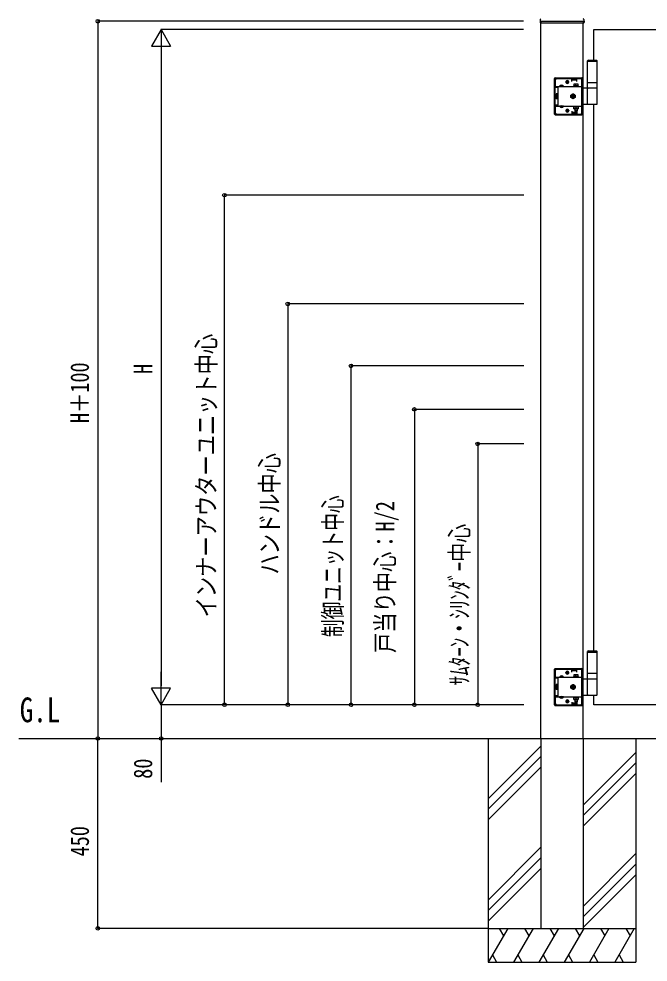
# Model space of a CAD drawing. Units: millimetres, scale not verified. Extents: x -4205 to 4205, y -2970 to 2970.
# Drawn here: x -1270 to 221, y -502 to 1733 of the extents above; entities that cross this region are included whole.
import ezdxf
from ezdxf.enums import TextEntityAlignment as Align

# ---------------------------------------------------------------- set-up
doc = ezdxf.new("R2010")
doc.units = ezdxf.units.MM
doc.header["$LTSCALE"] = 30
for name, color, linetype in [('0-2_USER1', 3, 'Continuous'), ('0-4_YKK_A1', 4, 'Continuous'), ('0-5_YKK_D', 6, 'Continuous')]:
    doc.layers.add(name, color=color, linetype=linetype)
doc.styles.add('ＭＳ ゴシック', font='')
doc.styles.get('ＭＳ ゴシック').set_extended_font_data('MS Gothic')

msp = doc.modelspace()

# ---------------------------------------------------------------- linework, layer by layer
at = {"layer": '0-4_YKK_A1'}
for p, q in [((-34.23, 1731.29), (-34.58, 1724.63)), ((-34.08, 1724.1), (69.12, 1724.1)), ((-32.48, 1727.6), (-32.48, 1724.1)), ((-32.48, 27.6), (-32.48, 1724.1)), ((67.52, 27.6), (67.52, 1724.1)), ((69.27, 1731.29), (69.62, 1724.63)), ((92.52, 1635.6), (92.52, 1707.6)), ((80.02, 1635.6), (78.02, 1633.6)), ((78.02, 1633.6), (101.02, 1633.6)), ((78.02, 1632.6), (101.02, 1632.6)), ((80.02, 1635.6), (99.02, 1635.6)), ((99.02, 1635.6), (101.02, 1633.6)), ((-0.48, 1507.6), (-0.48, 1591.6)), ((1.02, 1507.6), (1.02, 1591.6)), ((1.52, 1593.6), (64.52, 1593.6)), ((1.52, 1592.1), (64.52, 1592.1)), ((1.52, 1588.6), (1.52, 1570.3)), ((40.52, 1591.6), (4.52, 1591.6)), ((30.02, 1579.6), (30.02, 1587.6)), ((40.52, 1585.1), (40.52, 1591.6)), ((52.52, 1590.6), (40.52, 1590.6)), ((52.52, 1587.6), (40.52, 1587.6)), ((41.52, 1589.1), (41.52, 1592.1)), ((41.52, 1589.1), (51.52, 1589.1)), ((51.52, 1589.1), (51.52, 1592.1)), ((52.52, 1585.1), (52.52, 1591.6)), ((61.52, 1591.6), (52.52, 1591.6)), ((56.02, 1592.1), (56.02, 1593.6)), ((64.02, 1592.1), (64.02, 1593.6)), ((64.52, 1510.6), (64.52, 1588.6)), ((65.02, 1568.6), (65.02, 1591.6)), ((66.52, 1568.6), (66.52, 1591.6)), ((1.52, 1572.8), (64.52, 1572.8)), ((7.52, 1570.3), (1.52, 1570.3)), ((7.52, 1570.3), (7.52, 1572.8)), ((7.52, 1570.3), (7.52, 1528.9)), ((11.77, 1573.31), (11.77, 1572.8)), ((21.27, 1573.31), (11.77, 1573.31)), ((21.27, 1572.8), (11.77, 1572.8)), ((14.17, 1575.3), (15.37, 1572.83)), ((15.37, 1572.83), (16.52, 1572.22)), ((17.66, 1572.83), (16.52, 1572.22)), ((18.87, 1575.3), (17.66, 1572.83)), ((21.27, 1573.31), (21.27, 1572.8)), ((26.02, 1583.6), (34.02, 1583.6)), ((26.77, 1583.35), (26.77, 1583.85)), ((33.27, 1583.35), (33.27, 1583.85)), ((44.27, 1574.4), (44.27, 1572.8)), ((56.77, 1574.4), (44.27, 1574.4)), ((44.27, 1572.8), (56.77, 1572.8)), ((45.52, 1578.4), (45.52, 1574.4)), ((55.52, 1578.4), (45.52, 1578.4)), ((45.52, 1574.4), (55.52, 1574.4)), ((50.52, 1574.4), (50.52, 1577.97)), ((55.52, 1574.4), (55.52, 1578.4)), ((56.77, 1572.8), (56.77, 1574.4)), ((67.52, 1568.6), (64.52, 1568.6)), ((65.02, 1570.3), (66.52, 1570.3)), ((101.02, 1568.6), (67.52, 1568.6)), ((78.02, 1582.6), (101.02, 1582.6)), ((78.02, 1532.1), (78.02, 1567.1)), ((101.02, 1532.1), (101.02, 1567.1)), ((3.22, 1554.6), (3.67, 1555.37)), ((3.22, 1554.6), (3.22, 1544.6)), ((3.22, 1544.6), (3.67, 1543.83)), ((7.22, 1555.37), (3.67, 1555.37)), ((7.22, 1552.49), (3.67, 1552.49)), ((7.22, 1546.71), (3.67, 1546.71)), ((7.22, 1543.83), (3.67, 1543.83)), ((7.22, 1543.83), (7.22, 1555.37)), ((7.22, 1553.5), (7.52, 1553.5)), ((7.22, 1545.7), (7.22, 1553.5)), ((7.22, 1545.7), (7.52, 1545.7)), ((38.52, 1552.49), (43.52, 1555.37)), ((38.52, 1546.71), (38.52, 1552.49)), ((43.52, 1543.83), (38.52, 1546.71)), ((40.37, 1550.2), (41.61, 1550.2)), ((40.37, 1549), (40.37, 1550.2)), ((41.61, 1549), (40.37, 1549)), ((42.92, 1551.51), (42.92, 1552.75)), ((42.92, 1552.75), (44.12, 1552.75)), ((43.52, 1555.37), (48.52, 1552.49)), ((48.52, 1546.71), (43.52, 1543.83)), ((44.12, 1552.75), (44.12, 1551.51)), ((44.12, 1547.69), (44.12, 1546.45)), ((46.67, 1549), (45.43, 1549)), ((48.52, 1552.49), (48.52, 1546.71)), ((7.52, 1528.9), (1.52, 1528.9)), ((1.52, 1528.9), (1.52, 1510.6)), ((1.52, 1526.4), (64.52, 1526.4)), ((7.52, 1528.9), (7.52, 1526.4)), ((21.27, 1526.4), (11.77, 1526.4)), ((11.77, 1525.89), (11.77, 1526.4)), ((21.27, 1525.89), (11.77, 1525.89)), ((14.17, 1523.9), (15.37, 1526.37)), ((15.37, 1526.37), (16.52, 1526.98)), ((17.66, 1526.37), (16.52, 1526.98)), ((18.87, 1523.9), (17.66, 1526.37)), ((21.27, 1525.89), (21.27, 1526.4)), ((44.27, 1526.4), (56.77, 1526.4)), ((44.27, 1524.8), (44.27, 1526.4)), ((56.77, 1524.8), (44.27, 1524.8)), ((45.52, 1519.8), (45.52, 1524.8)), ((45.52, 1524.8), (55.52, 1524.8)), ((47.32, 1526.4), (47.32, 1524.8)), ((50.52, 1524.8), (50.52, 1520.23)), ((53.72, 1526.4), (53.72, 1524.8)), ((55.52, 1524.8), (55.52, 1519.8)), ((56.77, 1526.4), (56.77, 1524.8)), ((64.52, 1530.6), (67.52, 1530.6)), ((65.02, 1507.6), (65.02, 1530.6)), ((65.02, 1528.9), (66.52, 1528.9)), ((66.52, 1507.6), (66.52, 1530.6)), ((67.52, 1530.6), (99.52, 1530.6)), ((92.52, 235.6), (92.52, 1530.6)), ((1.52, 1507.1), (64.52, 1507.1)), ((1.52, 1505.6), (64.52, 1505.6)), ((4.52, 1507.6), (40.52, 1507.6)), ((26.02, 1515.6), (34.02, 1515.6)), ((26.77, 1515.85), (26.77, 1515.35)), ((30.02, 1519.6), (30.02, 1511.6)), ((33.27, 1515.85), (33.27, 1515.35)), ((40.52, 1514.1), (40.52, 1507.6)), ((52.52, 1511.6), (40.52, 1511.6)), ((52.52, 1508.6), (40.52, 1508.6)), ((41.52, 1510.1), (41.52, 1507.1)), ((41.52, 1510.1), (51.52, 1510.1)), ((55.52, 1519.8), (45.52, 1519.8)), ((47.52, 1519.8), (47.52, 1515.4)), ((47.52, 1515.4), (48.52, 1514.4)), ((53.52, 1515.4), (47.52, 1515.4)), ((48.06, 1519.8), (48.06, 1514.86)), ((52.52, 1514.4), (48.52, 1514.4)), ((51.52, 1510.1), (51.52, 1507.1)), ((53.52, 1515.4), (52.52, 1514.4)), ((52.52, 1514.1), (52.52, 1507.6)), ((52.52, 1507.6), (61.52, 1507.6)), ((52.98, 1519.8), (52.98, 1514.86)), ((53.52, 1519.8), (53.52, 1515.4)), ((56.02, 1505.6), (56.02, 1507.1)), ((64.02, 1505.6), (64.02, 1507.1)), ((80.02, 235.6), (78.02, 233.6)), ((78.02, 233.6), (101.02, 233.6)), ((78.02, 232.6), (101.02, 232.6)), ((80.02, 235.6), (99.02, 235.6)), ((92.52, 232.6), (92.52, 233.6)), ((99.02, 235.6), (101.02, 233.6)), ((-0.48, 107.6), (-0.48, 191.6)), ((1.02, 107.6), (1.02, 191.6)), ((1.52, 193.6), (64.52, 193.6)), ((1.52, 192.1), (64.52, 192.1)), ((1.52, 188.6), (1.52, 170.3)), ((40.52, 191.6), (4.52, 191.6)), ((26.02, 183.6), (34.02, 183.6)), ((26.77, 183.35), (26.77, 183.85)), ((30.02, 179.6), (30.02, 187.6)), ((33.27, 183.35), (33.27, 183.85)), ((40.52, 185.1), (40.52, 191.6)), ((52.52, 190.6), (40.52, 190.6)), ((52.52, 187.6), (40.52, 187.6)), ((41.52, 189.1), (41.52, 192.1)), ((41.52, 189.1), (51.52, 189.1)), ((51.52, 189.1), (51.52, 192.1)), ((52.52, 185.1), (52.52, 191.6)), ((61.52, 191.6), (52.52, 191.6)), ((56.02, 192.1), (56.02, 193.6)), ((64.02, 192.1), (64.02, 193.6)), ((64.52, 110.6), (64.52, 188.6)), ((65.02, 168.6), (65.02, 191.6)), ((66.52, 168.6), (66.52, 191.6)), ((78.02, 182.6), (101.02, 182.6)), ((1.52, 172.8), (64.52, 172.8)), ((7.52, 170.3), (1.52, 170.3)), ((7.52, 170.3), (7.52, 172.8)), ((7.52, 170.3), (7.52, 128.9)), ((11.77, 173.31), (11.77, 172.8)), ((21.27, 173.31), (11.77, 173.31)), ((21.27, 172.8), (11.77, 172.8)), ((14.17, 175.3), (15.37, 172.83)), ((15.37, 172.83), (16.52, 172.22)), ((17.66, 172.83), (16.52, 172.22)), ((18.87, 175.3), (17.66, 172.83)), ((21.27, 173.31), (21.27, 172.8)), ((44.27, 174.4), (44.27, 172.8)), ((56.77, 174.4), (44.27, 174.4)), ((44.27, 172.8), (56.77, 172.8)), ((45.52, 178.4), (45.52, 174.4)), ((55.52, 178.4), (45.52, 178.4)), ((45.52, 174.4), (55.52, 174.4)), ((50.52, 174.4), (50.52, 177.97)), ((55.52, 174.4), (55.52, 178.4)), ((56.77, 172.8), (56.77, 174.4)), ((67.52, 168.6), (64.52, 168.6)), ((65.02, 170.3), (66.52, 170.3)), ((101.02, 168.6), (67.52, 168.6)), ((78.02, 132.1), (78.02, 167.1)), ((101.02, 132.1), (101.02, 167.1)), ((3.22, 154.6), (3.67, 155.37)), ((3.22, 154.6), (3.22, 144.6)), ((3.22, 144.6), (3.67, 143.83)), ((7.22, 155.37), (3.67, 155.37)), ((7.22, 152.49), (3.67, 152.49)), ((7.22, 146.71), (3.67, 146.71)), ((7.22, 143.83), (3.67, 143.83)), ((7.22, 143.83), (7.22, 155.37)), ((7.22, 153.5), (7.52, 153.5)), ((7.22, 145.7), (7.22, 153.5)), ((7.22, 145.7), (7.52, 145.7)), ((38.52, 152.49), (43.52, 155.37)), ((38.52, 146.71), (38.52, 152.49)), ((43.52, 143.83), (38.52, 146.71)), ((40.37, 150.2), (41.61, 150.2)), ((40.37, 149), (40.37, 150.2)), ((41.61, 149), (40.37, 149)), ((42.92, 151.51), (42.92, 152.75)), ((42.92, 152.75), (44.12, 152.75)), ((43.52, 155.37), (48.52, 152.49)), ((48.52, 146.71), (43.52, 143.83)), ((44.12, 152.75), (44.12, 151.51)), ((44.12, 147.69), (44.12, 146.45)), ((46.67, 149), (45.43, 149)), ((48.52, 152.49), (48.52, 146.71)), ((7.52, 128.9), (1.52, 128.9)), ((1.52, 128.9), (1.52, 110.6)), ((1.52, 126.4), (64.52, 126.4)), ((7.52, 128.9), (7.52, 126.4)), ((21.27, 126.4), (11.77, 126.4)), ((11.77, 125.89), (11.77, 126.4)), ((21.27, 125.89), (11.77, 125.89)), ((14.17, 123.9), (15.37, 126.37)), ((15.37, 126.37), (16.52, 126.98)), ((17.66, 126.37), (16.52, 126.98)), ((18.87, 123.9), (17.66, 126.37)), ((21.27, 125.89), (21.27, 126.4)), ((26.02, 115.6), (34.02, 115.6)), ((26.77, 115.85), (26.77, 115.35)), ((30.02, 119.6), (30.02, 111.6)), ((33.27, 115.85), (33.27, 115.35)), ((40.52, 114.1), (40.52, 107.6)), ((44.27, 126.4), (56.77, 126.4)), ((44.27, 124.8), (44.27, 126.4)), ((56.77, 124.8), (44.27, 124.8)), ((45.52, 119.8), (45.52, 124.8)), ((45.52, 124.8), (55.52, 124.8)), ((55.52, 119.8), (45.52, 119.8)), ((47.32, 126.4), (47.32, 124.8)), ((47.52, 119.8), (47.52, 115.4)), ((47.52, 115.4), (48.52, 114.4)), ((53.52, 115.4), (47.52, 115.4)), ((48.06, 119.8), (48.06, 114.86)), ((52.52, 114.4), (48.52, 114.4)), ((50.52, 124.8), (50.52, 120.23)), ((53.52, 115.4), (52.52, 114.4)), ((52.52, 114.1), (52.52, 107.6)), ((52.98, 119.8), (52.98, 114.86)), ((53.52, 119.8), (53.52, 115.4)), ((53.72, 126.4), (53.72, 124.8)), ((55.52, 124.8), (55.52, 119.8)), ((56.77, 126.4), (56.77, 124.8)), ((64.52, 130.6), (67.52, 130.6)), ((65.02, 107.6), (65.02, 130.6)), ((65.02, 128.9), (66.52, 128.9)), ((66.52, 107.6), (66.52, 130.6)), ((67.52, 130.6), (99.52, 130.6)), ((1.52, 107.1), (64.52, 107.1)), ((1.52, 105.6), (64.52, 105.6)), ((4.52, 107.6), (40.52, 107.6)), ((52.52, 111.6), (40.52, 111.6)), ((52.52, 108.6), (40.52, 108.6)), ((41.52, 110.1), (41.52, 107.1)), ((41.52, 110.1), (51.52, 110.1)), ((51.52, 110.1), (51.52, 107.1)), ((52.52, 107.6), (61.52, 107.6)), ((56.02, 105.6), (56.02, 107.1)), ((64.02, 105.6), (64.02, 107.1)), ((-1269.64, 27.6), (1623.24, 27.6)), ((-157.48, 27.6), (-157.48, -502.4)), ((-32.48, 27.6), (-32.48, -422.4)), ((67.52, 27.6), (67.52, -422.4)), ((192.52, 27.6), (192.52, -502.4)), ((-32.48, 9.81), (-157.48, -115.19)), ((-32.48, -15.19), (-157.48, -140.19)), ((192.52, -5.19), (67.52, -130.19)), ((-32.48, -40.19), (-157.48, -165.19)), ((192.52, -30.19), (67.52, -155.19)), ((192.52, -55.19), (67.52, -180.19)), ((-32.48, -230.19), (-157.48, -355.19)), ((192.52, -245.19), (67.52, -370.19)), ((-32.48, -255.19), (-157.48, -380.19)), ((-32.48, -280.19), (-157.48, -405.19)), ((192.52, -270.19), (67.52, -395.19)), ((192.52, -295.19), (67.52, -420.19)), ((-157.48, -422.4), (192.52, -422.4)), ((-111.29, -422.4), (-157.48, -502.4)), ((-131.29, -422.4), (-121.29, -439.72)), ((-51.29, -422.4), (-97.48, -502.4)), ((-71.29, -422.4), (-61.29, -439.72)), ((8.71, -422.4), (-37.48, -502.4)), ((-32.48, -422.4), (67.52, -422.4)), ((-11.29, -422.4), (-1.29, -439.72)), ((68.71, -422.4), (22.52, -502.4)), ((48.71, -422.4), (58.71, -439.72)), ((128.71, -422.4), (82.52, -502.4)), ((108.71, -422.4), (118.71, -439.72)), ((188.71, -422.4), (142.52, -502.4)), ((168.71, -422.4), (178.71, -439.72)), ((-147.48, -485.08), (-137.48, -502.4)), ((-87.48, -485.08), (-77.48, -502.4)), ((-27.48, -485.08), (-17.48, -502.4)), ((32.52, -485.08), (42.52, -502.4)), ((92.52, -485.08), (102.52, -502.4)), ((152.52, -485.08), (162.52, -502.4)), ((-157.48, -502.4), (192.52, -502.4))]:
    msp.add_line(p, q, dxfattribs=at)
for points in [[(-32.48, 1727.6), (67.52, 1727.6), (67.52, 1724.1)], [(92.52, 1707.6), (492.52, 1707.6), (492.52, 107.6), (92.52, 107.6), (92.52, 130.6)], [(78.02, 1568.6), (78.02, 1582.6), (78.02, 1633.6)], [(101.02, 1568.6), (101.02, 1582.6), (101.02, 1633.6)], [(44.12, 1546.45), (42.92, 1546.45), (42.92, 1547.69)], [(45.43, 1550.2), (46.67, 1550.2), (46.67, 1549)], [(64.52, 1544.5), (66.52, 1544.5), (66.52, 1554.7), (64.52, 1554.7)], [(78.02, 168.6), (78.02, 182.6), (78.02, 233.6)], [(101.02, 168.6), (101.02, 182.6), (101.02, 233.6)], [(44.12, 146.45), (42.92, 146.45), (42.92, 147.69)], [(45.43, 150.2), (46.67, 150.2), (46.67, 149)], [(64.52, 144.5), (66.52, 144.5), (66.52, 154.7), (64.52, 154.7)]]:
    msp.add_lwpolyline(points, dxfattribs=at)
for centre, radius, start, end in [((-34.08, 1724.6), 0.5, 177, 270), ((-32.23, 1731.18), 2, 99.0011, 177), ((67.27, 1731.18), 2, 3, 80.9989), ((69.12, 1724.6), 0.5, 270, 3), ((1.52, 1591.6), 2, 90, 180), ((1.52, 1591.6), 0.5, 90, 180), ((4.52, 1588.6), 3, 90, 180), ((61.52, 1588.6), 3, 0, 90), ((64.52, 1591.6), 2, 0, 90), ((64.52, 1591.6), 0.5, 0, 90), ((16.52, 1570.03), 5.77, 34.65097, 145.34903), ((30.02, 1583.85), 3.25, 0, 180), ((30.02, 1583.35), 3.25, 180, 0), ((48.02, 1570.97), 7.43, 70.34714, 109.65286), ((53.02, 1570.97), 7.43, 70.34714, 109.65286), ((79.52, 1567.1), 1.5, 90, 180), ((99.52, 1567.1), 1.5, 0, 90), ((5.78, 1553.93), 2.56, 145.61575, 214.38425), ((12.77, 1549.6), 9.55, 162.41205, 197.58795), ((5.78, 1545.27), 2.56, 145.61575, 214.38425), ((43.52, 1549.6), 5, 103.11701, 349.84078), ((43.52, 1549.6), 4.3, 96.72822, 356.22957), ((41.61, 1551.51), 1.31, 270, 0), ((41.61, 1547.69), 1.31, 0, 90), ((43.52, 1549.6), 5, 349.84078, 103.11701), ((43.52, 1549.6), 4.3, 356.22957, 96.72822), ((45.43, 1551.51), 1.31, 180, 270), ((45.43, 1547.69), 1.31, 90, 180), ((16.52, 1529.17), 5.77, 214.65097, 325.34903), ((48.02, 1527.23), 7.43, 250.34714, 289.65286), ((53.02, 1527.23), 7.43, 250.34714, 289.65286), ((79.52, 1532.1), 1.5, 180, 270), ((99.52, 1532.1), 1.5, 270, 0), ((1.52, 1507.6), 2, 180, 270), ((1.52, 1507.6), 0.5, 180, 270), ((4.52, 1510.6), 3, 180, 270), ((30.02, 1515.85), 3.25, 0, 180), ((30.02, 1515.35), 3.25, 180, 0), ((61.52, 1510.6), 3, 270, 0), ((64.52, 1507.6), 0.5, 270, 0), ((64.52, 1507.6), 2, 270, 0), ((1.52, 191.6), 2, 90, 180), ((1.52, 191.6), 0.5, 90, 180), ((4.52, 188.6), 3, 90, 180), ((30.02, 183.85), 3.25, 0, 180), ((30.02, 183.35), 3.25, 180, 0), ((61.52, 188.6), 3, 0, 90), ((64.52, 191.6), 2, 0, 90), ((64.52, 191.6), 0.5, 0, 90), ((16.52, 170.03), 5.77, 34.65097, 145.34903), ((48.02, 170.97), 7.43, 70.34714, 109.65286), ((53.02, 170.97), 7.43, 70.34714, 109.65286), ((79.52, 167.1), 1.5, 90, 180), ((99.52, 167.1), 1.5, 0, 90), ((5.78, 153.93), 2.56, 145.61575, 214.38425), ((12.77, 149.6), 9.55, 162.41205, 197.58795), ((5.78, 145.27), 2.56, 145.61575, 214.38425), ((43.52, 149.6), 5, 103.11701, 349.84078), ((43.52, 149.6), 4.3, 96.72822, 356.22957), ((41.61, 151.51), 1.31, 270, 0), ((41.61, 147.69), 1.31, 0, 90), ((43.52, 149.6), 5, 349.84078, 103.11701), ((43.52, 149.6), 4.3, 356.22957, 96.72822), ((45.43, 151.51), 1.31, 180, 270), ((45.43, 147.69), 1.31, 90, 180), ((16.52, 129.17), 5.77, 214.65097, 325.34903), ((30.02, 115.85), 3.25, 0, 180), ((30.02, 115.35), 3.25, 180, 0), ((48.02, 127.23), 7.43, 250.34714, 289.65286), ((53.02, 127.23), 7.43, 250.34714, 289.65286), ((79.52, 132.1), 1.5, 180, 270), ((99.52, 132.1), 1.5, 270, 0), ((1.52, 107.6), 2, 180, 270), ((1.52, 107.6), 0.5, 180, 270), ((4.52, 110.6), 3, 180, 270), ((61.52, 110.6), 3, 270, 0), ((64.52, 107.6), 0.5, 270, 0), ((64.52, 107.6), 2, 270, 0)]:
    msp.add_arc(centre, radius, start, end, dxfattribs=at)
at = {"layer": '0-5_YKK_D'}
for p, q in [((-73.86, 1727.6), (-1083.48, 1727.6)), ((-1082.48, 1727.6), (-1082.48, 27.6)), ((-932.48, 1707.6), (-954.98, 1668.63)), ((-73.86, 1707.6), (-933.48, 1707.6)), ((-932.48, 1707.6), (-909.98, 1668.63)), ((-932.48, 1707.6), (-932.48, 1629.66)), ((-954.98, 1668.63), (-909.98, 1668.63)), ((-932.48, 1662.6), (-932.48, 152.6)), ((-73.48, 1315.3), (-783.48, 1315.3)), ((-782.48, 107.6), (-782.48, 1315.3)), ((-73.48, 1057.6), (-633.48, 1057.6)), ((-632.48, 1057.6), (-632.48, 107.6)), ((-73.48, 910.6), (-483.48, 910.6)), ((-482.48, 107.6), (-482.48, 910.6)), ((-73.48, 807.6), (-333.48, 807.6)), ((-332.48, 807.6), (-332.48, 107.6)), ((-73.48, 725.6), (-183.48, 725.6)), ((-182.48, 725.6), (-182.48, 107.6)), ((-932.48, 107.6), (-932.48, 185.54)), ((-932.48, 107.6), (-954.98, 146.57)), ((-909.98, 146.57), (-954.98, 146.57)), ((-932.48, 107.6), (-909.98, 146.57)), ((-73.86, 107.6), (-933.48, 107.6)), ((-73.86, 107.6), (-933.48, 107.6)), ((-73.48, 107.6), (-783.48, 107.6)), ((-73.48, 107.6), (-633.48, 107.6)), ((-73.48, 107.6), (-483.48, 107.6)), ((-73.48, 107.6), (-333.48, 107.6)), ((-73.48, 107.6), (-183.48, 107.6)), ((-1082.48, -422.4), (-1082.48, 27.6)), ((-158.48, -422.4), (-1083.48, -422.4))]:
    msp.add_line(p, q, dxfattribs=at)
msp.add_lwpolyline([(-932.48, 107.6), (-932.48, 27.6), (-932.48, -75.8)], dxfattribs=at)
for centre in [(-1082.48, 1727.6), (-782.48, 1315.3), (-632.48, 1057.6), (-482.48, 910.6), (-332.48, 807.6), (-182.48, 725.6), (-782.48, 107.6), (-632.48, 107.6), (-482.48, 107.6), (-332.48, 107.6), (-182.48, 107.6), (-1082.48, 27.6), (-1082.48, 27.6), (-932.48, 27.6), (-1082.48, -422.4)]:
    msp.add_circle(centre, 4.25, dxfattribs=at)

# ---------------------------------------------------------------- texts
at = {"layer": '0-2_USER1', "style": 'ＭＳ ゴシック', "width": 0.8}
msp.add_text('G.L', height=58.65, dxfattribs=at).set_placement((-1267.56, 48.56), align=Align.BOTTOM_LEFT)
at = {"layer": '0-5_YKK_D', "style": 'ＭＳ ゴシック'}
for s, width, p in [('インナーアウターユニット中心', 0.8, (-790.48, 314.65)), ('H＋100', 0.8, (-1090.48, 775.2)), ('H', 0.8, (-940.48, 891.6)), ('ハンドル中心', 0.8, (-640.48, 416.2)), ('制御ユニット中心', 0.7, (-490.48, 267.85)), ('戸当り中心：H/2', 0.8, (-366.87, 230.4)), ('ｻﾑﾀｰﾝ・ｼﾘﾝﾀﾞｰ中心', 0.75, (-190.48, 153.85)), ('80', 0.8, (-940.48, -67.8)), ('450', 0.8, (-1090.48, -251.8))]:
    msp.add_text(s, height=43.99, rotation=90, dxfattribs=dict(at, width=width)).set_placement(p, align=Align.BOTTOM_LEFT)

doc.saveas('drawing.dxf')
